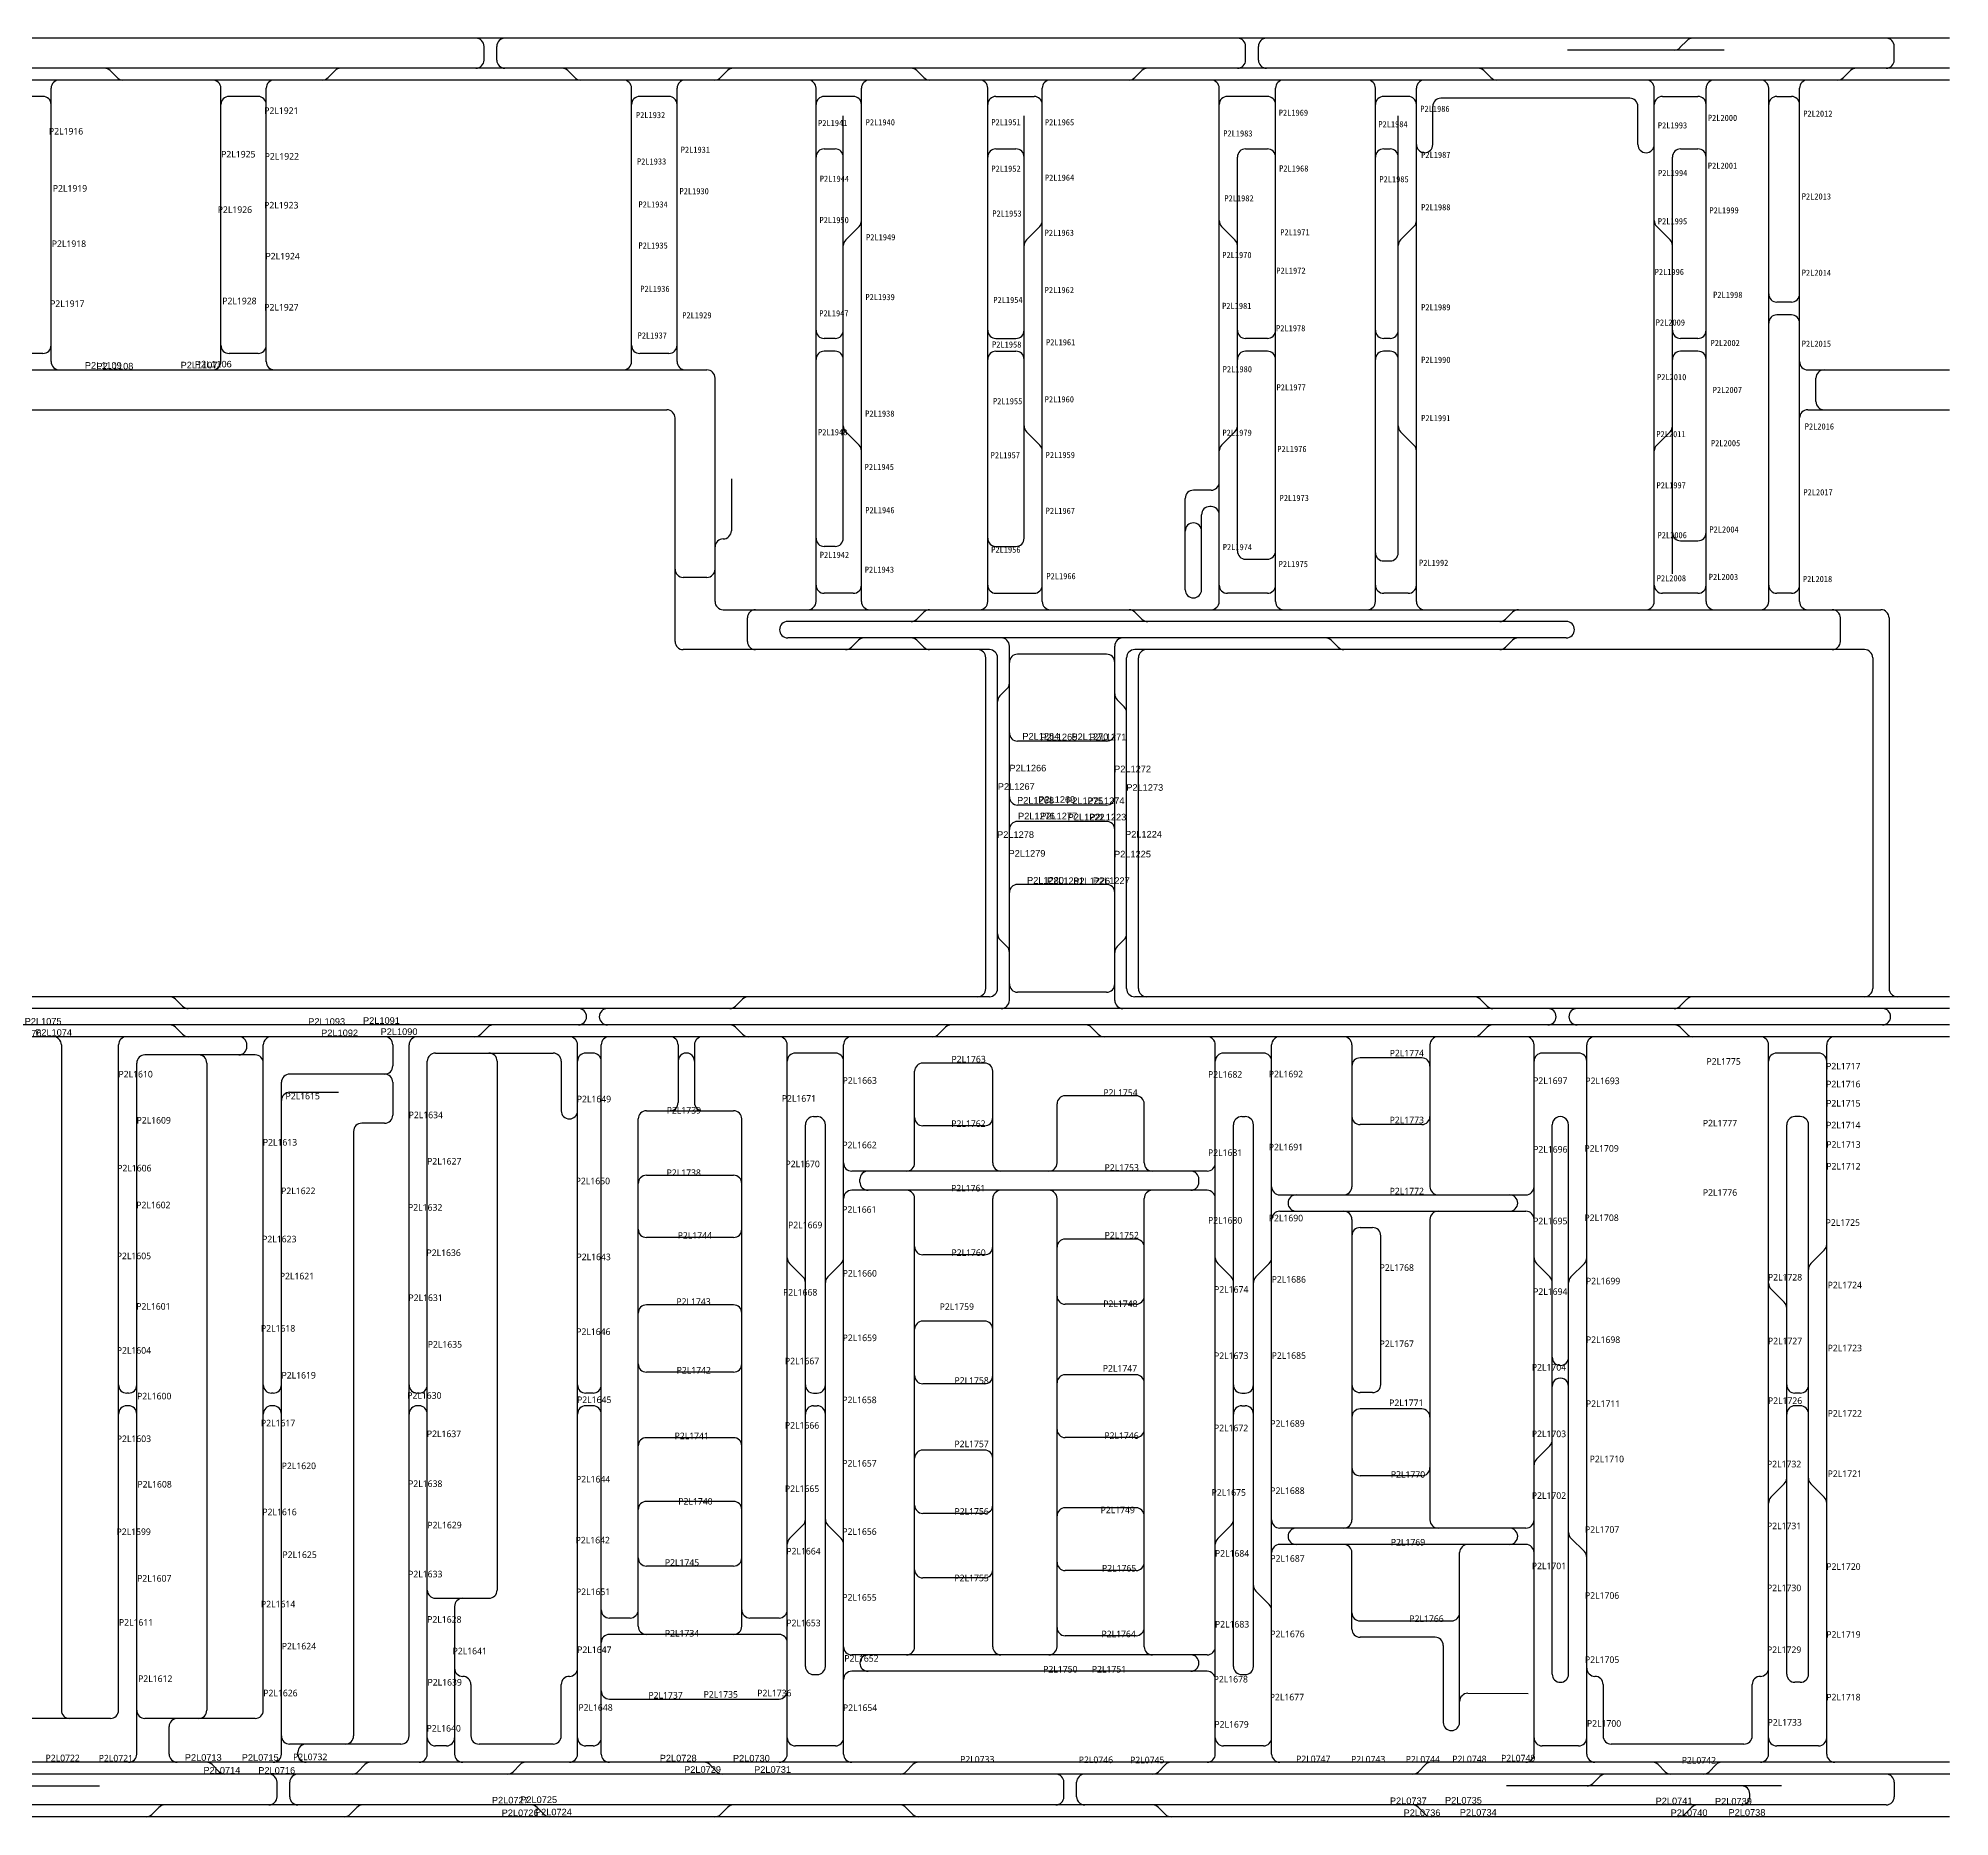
# Model space of a CAD drawing. Header units: millimetres. Extents: x 0 to 269721, y 0 to 199275.
# Drawn here: x 164520 to 269721, y 101393 to 199275 of the extents above; entities that cross this region are included whole.
import ezdxf
from ezdxf.enums import TextEntityAlignment as Align

# ---------------------------------------------------------------- set-up
doc = ezdxf.new("R2010")
doc.units = ezdxf.units.MM
for name, color, linetype in [('HNTK_EQ_TEXT', 7, 'Continuous'), ('L2_AMHS_Rail Center(P2L 7F Lower)', 42, 'Continuous'), ('L2_AMHS_Rail Center(P2L 7F Reticle)', 151, 'Continuous')]:
    doc.layers.add(name, color=color, linetype=linetype)
doc.styles.get("Standard").update_dxf_attribs({"font": 'arial.ttf'})
doc.styles.add('돋움체', font='')
doc.styles.add('맑은고딕', font='malgun.ttf')
doc.styles.get('돋움체').set_extended_font_data('DotumChe')

msp = doc.modelspace()

# ---------------------------------------------------------------- linework, layer by layer
at = {"layer": 'L2_AMHS_Rail Center(P2L 7F Lower)'}
for p, q in [((269707, 199275), (1100, 199275)), ((255260, 199143), (254874, 198757)), ((189055, 198075), (189055, 198825)), ((189755, 198075), (189755, 198825)), ((230970, 198075), (230970, 198825)), ((231670, 198075), (231670, 198825)), ((257311, 198625), (248687, 198625)), ((266667, 198075), (266667, 198825)), ((269707, 197625), (2650, 197625)), ((269707, 196975), (3300, 196975)), ((168859, 197107), (168474, 197493)), ((180468, 197107), (180853, 197493)), ((194047, 197107), (193662, 197493)), ((202074, 197107), (202459, 197493)), ((213259, 197107), (212874, 197493)), ((224874, 197107), (225259, 197493)), ((244459, 197107), (244074, 197493)), ((264259, 197493), (263875, 197107)), ((164777, 196075), (163077, 196075)), ((165227, 181475), (165227, 196525)), ((174570, 181473), (174570, 196523)), ((176620, 196073), (175020, 196073)), ((177070, 181473), (177070, 196525)), ((197176, 181475), (197176, 196525)), ((199226, 196075), (197626, 196075)), ((199676, 181475), (199676, 196525)), ((207327, 168275), (207327, 196525)), ((209377, 196075), (207777, 196075)), ((209827, 168275), (209827, 196525)), ((216777, 168275), (216777, 196525)), ((217227, 196075), (219327, 196075)), ((219777, 168275), (219777, 196525)), ((229514, 168275), (229514, 196525)), ((232164, 196075), (229964, 196075)), ((232614, 168275), (232614, 196525)), ((238116, 168275), (238116, 196525)), ((239916, 196075), (238566, 196075)), ((240366, 168275), (240366, 196525)), ((252109, 195975), (241716, 195975)), ((253459, 168275), (253459, 196525)), ((253909, 196075), (255859, 196075)), ((256309, 168275), (256309, 196525)), ((259756, 168275), (259756, 196525)), ((260206, 196075), (261006, 196075)), ((261456, 168275), (261456, 196525)), ((208827, 171755), (208827, 195001)), ((218777, 171755), (218777, 195000)), ((239366, 170955), (239366, 195000)), ((241266, 193425), (241266, 195525)), ((252559, 193425), (252559, 195525)), ((207777, 193185), (208377, 193185)), ((217227, 193185), (218327, 193185)), ((230514, 171055), (230514, 192735)), ((230964, 193185), (232164, 193185)), ((238566, 193185), (238916, 193185)), ((254459, 169800), (254459, 192735)), ((254909, 193185), (255859, 193185)), ((209695, 188915), (208959, 188179)), ((219645, 188915), (218909, 188179)), ((229646, 188919), (230382, 188183)), ((240234, 188915), (239498, 188179)), ((253591, 188919), (254327, 188183)), ((261006, 184750), (260205, 184750)), ((261006, 184050), (260206, 184050)), ((208377, 182750), (207777, 182750)), ((208377, 182050), (207777, 182050)), ((217227, 182750), (218327, 182750)), ((217227, 182050), (218327, 182050)), ((232164, 182750), (230964, 182750)), ((232164, 182050), (230964, 182050)), ((238916, 182050), (238565, 182050)), ((238916, 182750), (238566, 182750)), ((255859, 182750), (254909, 182750)), ((255859, 182050), (254909, 182050)), ((155535, 181025), (201317, 181025)), ((164777, 181925), (163077, 181925)), ((176620, 181925), (175020, 181925)), ((199226, 181925), (197626, 181925)), ((261906, 181025), (269707, 181025)), ((201767, 168275), (201767, 180575)), ((262356, 179275), (262356, 180575)), ((155533, 178825), (199117, 178825)), ((199567, 166075), (199567, 178375)), ((261906, 178825), (269707, 178825)), ((208959, 177617), (209695, 176880)), ((218909, 177617), (219645, 176880)), ((230382, 177613), (229646, 176877)), ((239498, 177617), (240234, 176880)), ((254327, 177613), (253591, 176877)), ((202667, 175032), (202667, 172167)), ((254909, 171615), (255859, 171615)), ((208377, 171305), (207777, 171305)), ((217227, 171305), (218327, 171305)), ((230964, 170605), (232164, 170605)), ((238566, 170505), (238916, 170505)), ((201317, 169605), (200017, 169605)), ((209377, 168725), (207777, 168725)), ((217227, 168725), (219327, 168725)), ((232164, 168725), (229964, 168725)), ((239916, 168725), (238566, 168725)), ((255859, 168725), (253909, 168725)), ((261006, 168725), (260206, 168725)), ((202217, 167825), (265928, 167825)), ((203547, 166075), (203547, 167375)), ((212874, 167307), (213259, 167693)), ((225259, 167307), (224875, 167693)), ((245275, 167305), (245659, 167691)), ((263698, 166075), (263698, 167375)), ((266378, 167375), (266378, 146975)), ((248617, 167175), (205767, 167175)), ((248617, 166275), (205767, 166275)), ((216867, 165625), (200017, 165625)), ((209275, 165757), (209659, 166143)), ((213259, 165757), (212875, 166143)), ((216667, 146975), (216667, 165175)), ((217317, 146975), (217317, 165175)), ((217967, 146325), (217967, 165825)), ((223317, 165375), (218417, 165375)), ((223767, 146325), (223767, 165825)), ((224417, 146975), (224417, 165175)), ((265028, 165625), (224867, 165625)), ((225067, 146975), (225067, 165175)), ((236059, 165757), (235675, 166143)), ((245274, 165757), (245659, 166143)), ((265478, 165175), (265478, 146975)), ((217835, 163467), (217449, 163083)), ((223899, 162867), (224285, 162483)), ((223317, 160592), (218417, 160592)), ((223317, 157075), (218417, 157075)), ((223317, 156175), (218417, 156175)), ((223317, 152708), (218417, 152708)), ((217449, 149667), (217835, 149283)), ((224285, 149667), (223899, 149283)), ((216867, 146525), (127667, 146525)), ((172075, 146393), (172459, 146007)), ((203283, 146393), (202898, 146007)), ((223317, 146775), (218417, 146775)), ((269707, 146525), (224867, 146525)), ((243874, 146393), (244259, 146007)), ((255259, 146393), (254874, 146007)), ((269707, 145875), (12767, 145875)), ((269707, 144325), (12117, 144325)), ((269707, 144975), (12767, 144975)), ((172460, 144457), (172075, 144843)), ((188875, 144457), (189259, 144843)), ((203283, 144457), (202898, 144843)), ((214074, 144457), (214459, 144843)), ((222859, 144457), (222475, 144843)), ((243875, 144457), (244259, 144843)), ((255260, 144457), (254875, 144843)), ((165793, 143875), (165793, 107255)), ((168943, 107255), (168943, 143875)), ((176458, 143325), (170393, 143325)), ((176008, 143775), (176008, 143875)), ((176908, 107255), (176908, 143875)), ((184032, 143875), (184032, 142713)), ((184932, 105843), (184932, 143875)), ((186382, 143425), (192852, 143425)), ((194202, 104843), (194202, 143875)), ((195052, 143425), (194652, 143425)), ((195502, 104843), (195502, 143875)), ((205740, 104843), (205740, 143875)), ((208390, 143425), (206190, 143425)), ((208840, 104843), (208840, 143875)), ((229301, 104843), (229301, 143875)), ((231951, 143425), (229751, 143425)), ((232401, 104843), (232401, 143875)), ((246842, 104843), (246842, 143875)), ((249292, 143425), (247292, 143425)), ((249742, 104843), (249742, 143875)), ((259746, 104843), (259746, 143875)), ((262496, 143425), (260196, 143425)), ((262946, 104843), (262946, 143875)), ((169943, 104843), (169943, 142875)), ((173797, 142875), (173797, 107255)), ((183583, 142263), (178358, 142263)), ((185932, 104843), (185932, 142975)), ((189773, 142975), (189773, 113867)), ((193302, 142975), (193302, 140248)), ((177908, 104843), (177908, 141813)), ((178358, 141263), (181052, 141263)), ((184032, 141813), (184032, 140013)), ((207190, 139925), (207390, 139925)), ((230751, 139925), (230951, 139925)), ((261496, 139925), (261196, 139925)), ((181876, 139113), (181876, 105843)), ((183582, 139563), (182326, 139563)), ((206740, 109671), (206740, 139475)), ((207840, 109671), (207840, 139475)), ((230301, 109671), (230301, 139475)), ((231401, 109671), (231401, 139475)), ((247842, 109243), (247842, 139475)), ((248742, 109243), (248742, 139475)), ((260746, 109243), (260746, 139475)), ((261946, 109243), (261946, 139475)), ((262814, 132575), (262078, 131838)), ((205871, 131843), (206608, 131107)), ((208708, 131843), (207971, 131107)), ((229433, 131843), (230169, 131107)), ((232269, 131843), (231533, 131107)), ((246974, 131843), (247711, 131107)), ((249611, 131843), (248874, 131107)), ((259878, 130442), (260614, 129706)), ((169493, 124709), (169393, 124709)), ((177458, 124709), (177358, 124709)), ((185482, 124709), (185382, 124709)), ((195052, 124709), (194652, 124709)), ((207190, 124709), (207390, 124709)), ((230751, 124709), (230951, 124709)), ((261496, 124709), (261196, 124709)), ((169493, 124009), (169393, 124009)), ((177458, 124009), (177358, 124009)), ((185482, 124009), (185382, 124009)), ((195052, 124009), (194652, 124009)), ((207190, 124009), (207390, 124009)), ((230751, 124009), (230951, 124009)), ((261496, 124009), (261196, 124009)), ((246974, 121077), (247711, 121813)), ((259878, 118976), (260614, 119712)), ((262814, 118976), (262078, 119712)), ((205871, 116707), (206608, 117443)), ((208708, 116707), (207971, 117443)), ((229433, 116707), (230169, 117443)), ((249611, 115984), (248874, 116720)), ((232269, 113073), (231533, 113810)), ((186382, 113417), (189323, 113417)), ((187432, 112967), (187432, 104843)), ((188332, 108671), (188332, 105843)), ((193302, 105843), (193302, 108671)), ((207190, 109221), (207390, 109221)), ((230751, 109221), (230951, 109221)), ((250642, 108671), (250642, 105843)), ((258846, 105843), (258846, 108671)), ((261496, 108793), (261196, 108793)), ((195952, 107872), (205290, 107872)), ((168493, 106805), (162023, 106805)), ((176458, 106805), (170393, 106805)), ((171723, 104843), (171723, 106355)), ((184482, 105393), (178358, 105393)), ((186982, 105293), (186382, 105293)), ((192852, 105393), (188781, 105393)), ((195052, 105293), (194652, 105293)), ((208390, 105293), (206190, 105293)), ((231951, 105293), (229751, 105293)), ((249292, 105293), (247292, 105293)), ((258396, 105393), (251092, 105393)), ((262496, 105293), (260196, 105293)), ((269707, 104393), (3950, 104393)), ((174093, 104261), (174478, 103875)), ((178808, 104843), (178808, 104943)), ((182502, 104261), (182117, 103875)), ((191035, 104261), (190651, 103875)), ((201475, 104261), (201859, 103875)), ((212659, 104261), (212274, 103875)), ((226551, 104261), (226166, 103875)), ((240859, 104261), (240475, 103875)), ((253675, 104261), (254059, 103875)), ((256859, 104261), (256474, 103875)), ((269721, 103743), (3300, 103743)), ((177663, 102493), (177663, 103293)), ((178363, 102493), (178363, 103293)), ((220970, 102493), (220970, 103293)), ((221670, 102493), (221670, 103293)), ((250460, 103611), (250074, 103225)), ((266667, 103293), (266667, 102493)), ((153111, 103093), (167894, 103093)), ((260451, 103093), (245323, 103093)), ((258716, 102493), (258716, 102643)), ((266217, 102043), (3300, 102043)), ((269707, 101393), (3950, 101393)), ((170775, 101525), (171160, 101911)), ((181674, 101525), (182059, 101911)), ((192360, 101525), (191975, 101911)), ((202075, 101525), (202459, 101911)), ((212660, 101525), (212275, 101911)), ((226551, 101525), (226166, 101911)), ((240859, 101525), (240475, 101911)), ((255126, 101525), (255511, 101911))]:
    msp.add_line(p, q, dxfattribs=at)
for centre, start, end in [((188605, 198825), 0, 90), ((190205, 198825), 90, 180), ((230520, 198825), 0, 90), ((232120, 198825), 90, 180), ((255578, 198825), 90, 134.99855), ((266217, 198825), 0, 90), ((188605, 198075), 270, 0), ((190205, 198075), 180, 270), ((230520, 198075), 270, 0), ((232120, 198075), 180, 270), ((254556, 199075), 270, 314.99855), ((266217, 198075), 270, 0), ((165677, 196525), 90, 180), ((168156, 197175), 44.93981, 90), ((169178, 197425), 224.93981, 270), ((174120, 196523), 0, 90), ((177520, 196525), 90, 180), ((180150, 197425), 270, 315.06019), ((181172, 197175), 90, 135.06019), ((193344, 197175), 44.93981, 90), ((194366, 197425), 224.93981, 270), ((196726, 196525), 0, 90), ((200126, 196525), 90, 180), ((201756, 197425), 270, 315.06019), ((202778, 197175), 90, 135.06019), ((206877, 196525), 0, 90), ((210277, 196525), 90, 180), ((212556, 197175), 44.93981, 90), ((213578, 197425), 224.93981, 270), ((216327, 196525), 0, 90), ((220227, 196525), 90, 180), ((224556, 197425), 270, 315.06019), ((225578, 197175), 90, 135.06019), ((229064, 196525), 0, 90), ((233064, 196525), 90, 180), ((237666, 196525), 0, 90), ((240816, 196525), 90, 180), ((243756, 197175), 44.93981, 90), ((244778, 197425), 224.93981, 270), ((253009, 196525), 0, 90), ((256759, 196525), 90, 180), ((259306, 196525), 0, 90), ((261906, 196525), 90, 180), ((263556, 197425), 270, 315.06019), ((264578, 197175), 90, 135.06019), ((164777, 195625), 0, 90), ((175020, 195623), 90, 180), ((176620, 195623), 0, 90), ((197626, 195625), 90, 180), ((199226, 195625), 0, 90), ((207777, 195625), 90, 180), ((209377, 195625), 0, 90), ((217227, 195625), 90, 180), ((219327, 195625), 0, 90), ((229964, 195625), 90, 180), ((232164, 195625), 0, 90), ((238566, 195625), 90, 180), ((239916, 195625), 0, 90), ((241716, 195525), 90, 180), ((252109, 195525), 0, 90), ((253909, 195625), 90, 180), ((255859, 195625), 0, 90), ((260206, 195625), 90, 180), ((261006, 195625), 0, 90), ((207777, 192735), 90, 180), ((208377, 192735), 0, 90), ((217227, 192735), 90, 180), ((218327, 192735), 0, 90), ((230964, 192735), 90, 180), ((232164, 192735), 0, 90), ((238566, 192735), 90, 180), ((238916, 192735), 0, 90), ((240816, 193425), 180, 359.99998), ((253009, 193425), 180, 359.99998), ((254909, 192735), 90, 180), ((255859, 192735), 0, 90), ((209377, 189234), 315.00012, 0), ((219327, 189234), 315.00012, 0), ((229964, 189237), 180, 224.99988), ((239916, 189234), 315.00012, 0), ((253909, 189237), 180, 224.99988), ((209277, 187861), 135.00012, 180), ((219227, 187861), 135.00012, 180), ((230064, 187864), 0, 44.99988), ((239816, 187861), 135.00012, 180), ((254009, 187864), 0, 44.99988), ((260206, 185200), 180, 270), ((261006, 185200), 270, 0), ((207777, 183200), 180, 270), ((208377, 183200), 270, 0), ((217227, 183200), 180, 270), ((218327, 183200), 270, 0), ((230964, 183200), 180, 270), ((232164, 183200), 270, 0), ((238566, 183200), 180, 270), ((238916, 183200), 270, 0), ((254909, 183200), 180, 270), ((255859, 183200), 270, 0), ((260206, 183600), 90, 180), ((261006, 183600), 0, 90), ((164777, 182375), 270, 0), ((175020, 182375), 180, 270), ((176620, 182375), 270, 0), ((197626, 182375), 180, 270), ((199226, 182375), 270, 0), ((207777, 181600), 90, 180), ((208377, 181600), 0, 90), ((217227, 181600), 90, 180), ((218327, 181600), 0, 90), ((230964, 181600), 90, 180), ((232164, 181600), 0, 90), ((238566, 181600), 90, 180), ((238916, 181600), 0, 90), ((254909, 181600), 90, 180), ((255859, 181600), 0, 90), ((165677, 181475), 180, 270), ((174120, 181475), 270, 0), ((177520, 181477), 180, 270), ((196726, 181475), 270, 0), ((200126, 181475), 180, 270), ((261906, 181475), 180, 270), ((262806, 180575), 90, 180), ((262806, 179275), 180, 270), ((199117, 178375), 0, 90), ((209277, 177935), 180, 224.99988), ((219227, 177935), 180, 224.99988), ((230064, 177931), 315.00012, 0), ((239816, 177935), 180, 224.99988), ((254009, 177931), 315.00012, 0), ((261906, 178375), 90, 180), ((209377, 176562), 0, 44.99988), ((219327, 176562), 0, 44.99988), ((229964, 176559), 135.00012, 180), ((239916, 176562), 0, 44.99988), ((253909, 176559), 135.00012, 180), ((202217, 171267), 89.93494, 178.55785), ((202217, 172167), 269.93494, 0.02), ((207777, 171755), 180, 270), ((208377, 171755), 270, 0), ((217227, 171755), 180, 270), ((218327, 171755), 270, 0), ((254909, 172065), 180, 270), ((255859, 172065), 270, 0), ((230964, 171055), 180, 270), ((232164, 171055), 270, 0), ((238566, 170955), 180, 270), ((238916, 170955), 270, 0), ((200017, 170055), 180, 270), ((201317, 170055), 270, 0), ((207777, 169175), 180, 270), ((209377, 169175), 270, 0), ((217227, 169175), 180, 270), ((219327, 169175), 270, 0), ((229964, 169175), 180, 270), ((232164, 169175), 270, 0), ((238566, 169175), 180, 270), ((239916, 169175), 270, 0), ((253909, 169175), 180, 270), ((255859, 169175), 270, 0), ((260206, 169175), 180, 270), ((261006, 169175), 270, 0), ((202217, 168275), 180, 270), ((203997, 167375), 90, 180), ((206877, 168275), 270, 0), ((210277, 168275), 180, 270), ((212556, 167625), 270, 315.06019), ((213578, 167375), 90, 135.06019), ((216327, 168275), 270, 0), ((220227, 168275), 180, 270), ((224556, 167375), 44.93981, 90), ((225578, 167625), 224.93981, 270), ((229064, 168275), 270, 0), ((233064, 168275), 180, 270), ((237666, 168275), 270, 0), ((240816, 168275), 180, 270), ((244956, 167623), 270, 315.06019), ((245979, 167373), 90, 135.06019), ((253009, 168275), 270, 0), ((256759, 168275), 180, 270), ((259306, 168275), 270, 0), ((261906, 168275), 180, 270), ((263248, 167375), 0, 90), ((265928, 167375), 0, 90), ((205767, 166725), 90, 270), ((209978, 165825), 90, 135.06019), ((212556, 165825), 44.93981, 90), ((217517, 165825), 0, 90), ((224217, 165825), 90, 180), ((235356, 165825), 44.93981, 90), ((245978, 165825), 90, 135.06019), ((248617, 166725), 270, 89.99996), ((200017, 166075), 180, 270), ((203997, 166075), 180, 270), ((208956, 166075), 270, 315.06019), ((213578, 166075), 224.93981, 270), ((216217, 165175), 0, 90), ((216867, 165175), 0, 90), ((218417, 164925), 90, 180), ((223317, 164925), 0, 90), ((224867, 165175), 90, 180), ((225517, 165175), 90, 180), ((236378, 166075), 224.93981, 270), ((244956, 166075), 270, 315.06019), ((263248, 166075), 270, 0), ((265028, 165175), 0, 90), ((217767, 162764), 134.93981, 180), ((217517, 163786), 314.93981, 0), ((224217, 163186), 180, 225.06019), ((223967, 162164), 0, 45.06019), ((218417, 161042), 180, 270), ((223317, 161042), 270, 0), ((218417, 157525), 180, 270), ((223317, 157525), 270, 0), ((218417, 155725), 90, 180), ((223317, 155725), 0, 90), ((218417, 152258), 90, 180), ((223317, 152258), 0, 90), ((217767, 149986), 180, 225.06019), ((223967, 149986), 314.93981, 0), ((217517, 148964), 0, 45.06019), ((224217, 148964), 134.93981, 180), ((171756, 146075), 44.93981, 90), ((203602, 146075), 90, 135.06019), ((216217, 146975), 270, 0), ((216867, 146975), 270, 0), ((217517, 146325), 270, 0), ((218417, 147225), 180, 270), ((223317, 147225), 270, 0), ((224217, 146325), 180, 270), ((224867, 146975), 180, 270), ((225517, 146975), 180, 270), ((243556, 146075), 44.93981, 90), ((255578, 146075), 90, 135.06019), ((265028, 146975), 270, 0), ((266828, 146975), 180, 270), ((172778, 146325), 224.93981, 270), ((194249, 145425), 270, 89.99996), ((195849, 145425), 90, 270), ((202580, 146325), 270, 315.06019), ((244578, 146325), 224.93981, 270), ((247607, 145425), 270, 89.99996), ((249207, 145425), 90, 270), ((254556, 146325), 270, 315.06019), ((266017, 145425), 270, 89.99996), ((165343, 143875), 0, 90), ((169393, 143875), 90, 180), ((171756, 144525), 44.93981, 90), ((172778, 144775), 224.93981, 270), ((175558, 143875), 0, 90), ((177358, 143875), 90, 180), ((183582, 143875), 359.99134, 90.00866), ((185382, 143875), 90, 180), ((188556, 144775), 270, 315.06019), ((189578, 144525), 90, 135.06019), ((193752, 143875), 0, 90), ((195952, 143875), 90, 180), ((202580, 144525), 44.93981, 90), ((203602, 144775), 224.93981, 270), ((205290, 143875), 0, 90), ((209290, 143875), 90, 180), ((213756, 144775), 270, 315.06019), ((214778, 144525), 90, 135.06019), ((222156, 144525), 44.93981, 90), ((223178, 144775), 224.93981, 270), ((228851, 143875), 0, 90), ((232851, 143875), 90, 180), ((243556, 144775), 270, 315.06019), ((244578, 144525), 90, 135.06019), ((246392, 143875), 0, 90), ((250192, 143875), 90, 180), ((254556, 144525), 44.93981, 90), ((255578, 144775), 224.93981, 270), ((259296, 143875), 0, 90), ((263396, 143875), 90, 180), ((170393, 142875), 90, 180), ((173347, 142875), 0, 90), ((175558, 143775), 270, 0), ((176458, 142875), 0, 90), ((186382, 142975), 90, 180), ((189323, 142975), 0, 90), ((192852, 142975), 0, 90), ((194652, 142975), 90, 180), ((195052, 142975), 0, 90), ((206190, 142975), 90, 180), ((208390, 142975), 0, 90), ((229751, 142975), 90, 180), ((231951, 142975), 0, 90), ((247292, 142975), 90, 180), ((249292, 142975), 0, 90), ((260196, 142975), 90, 180), ((262496, 142975), 0, 90), ((178358, 141813), 90, 180), ((183582, 142713), 269.99134, 0), ((183582, 141813), 0, 90), ((178358, 140813), 90, 180), ((183582, 140013), 270, 0), ((193752, 140248), 180, 359.99998), ((207190, 139475), 90, 180), ((207390, 139475), 0, 90), ((230751, 139475), 90, 180), ((230951, 139475), 0, 90), ((248292, 139475), 0, 180.00002), ((261196, 139475), 90, 180), ((261496, 139475), 0, 90), ((182326, 139113), 90, 180), ((262496, 132893), 315.00012, 0), ((206190, 132161), 180, 224.99988), ((208390, 132161), 315.00012, 0), ((229751, 132161), 180, 224.99988), ((231951, 132161), 315.00012, 0), ((247292, 132161), 180, 224.99988), ((249292, 132161), 315.00012, 0), ((262396, 131520), 135.00012, 180), ((206290, 130789), 0, 44.99988), ((208290, 130789), 135.00012, 180), ((229851, 130789), 0, 44.99988), ((231851, 130789), 135.00012, 180), ((247392, 130789), 0, 44.99988), ((249192, 130789), 135.00012, 180), ((260196, 130760), 180, 224.99988), ((260296, 129387), 0, 44.99988), ((248292, 126681), 180, 359.99998), ((248292, 125081), 0, 180.00002), ((169393, 125159), 180, 270), ((169493, 125159), 270, 0), ((177358, 125159), 180, 270), ((177458, 125159), 270, 0), ((185382, 125159), 180, 270), ((185482, 125159), 270, 0), ((194652, 125159), 180, 270), ((195052, 125159), 270, 0), ((207190, 125159), 180, 270), ((207390, 125159), 270, 0), ((230751, 125159), 180, 270), ((230951, 125159), 270, 0), ((261196, 125159), 180, 270), ((261496, 125159), 270, 0), ((169393, 123559), 90, 180), ((169493, 123559), 0, 90), ((177358, 123559), 90, 180), ((177458, 123559), 0, 90), ((185382, 123559), 90, 180), ((185482, 123559), 0, 90), ((194652, 123559), 90, 180), ((195052, 123559), 0, 90), ((207190, 123559), 90, 180), ((207390, 123559), 0, 90), ((230751, 123559), 90, 180), ((230951, 123559), 0, 90), ((261196, 123559), 90, 180), ((261496, 123559), 0, 90), ((247392, 122131), 315.00012, 0), ((247292, 120759), 135.00012, 180), ((260296, 120031), 315.00012, 0), ((262396, 120031), 180, 224.99988), ((260196, 118658), 135.00012, 180), ((262496, 118658), 0, 44.99988), ((206290, 117761), 315.00012, 0), ((208290, 117761), 180, 224.99988), ((229851, 117761), 315.00012, 0), ((249192, 117039), 180, 224.99988), ((206190, 116389), 135.00012, 180), ((208390, 116389), 0, 44.99988), ((229751, 116389), 135.00012, 180), ((249292, 115666), 0, 44.99988), ((186382, 113867), 180, 270), ((189323, 113867), 270, 0), ((231851, 114128), 180, 224.99988), ((187882, 112967), 90, 180), ((231951, 112755), 0, 44.99988), ((187882, 109571), 180, 270), ((193752, 109571), 270, 0), ((207190, 109671), 180, 270), ((207390, 109671), 270, 0), ((230751, 109671), 180, 270), ((230951, 109671), 270, 0), ((250192, 109571), 180, 270), ((259296, 109571), 270, 0), ((187882, 108671), 0, 90), ((193752, 108671), 90, 180), ((248292, 109243), 180, 359.99998), ((250192, 108671), 0, 90), ((259296, 108671), 90, 180), ((261196, 109243), 180, 270), ((261496, 109243), 270, 0), ((195952, 108322), 180, 270), ((205290, 108322), 270, 0), ((166243, 107255), 180, 270), ((168493, 107255), 270, 0), ((170393, 107255), 180, 270), ((172173, 106355), 90, 180), ((173347, 107255), 270, 0), ((176458, 107255), 270, 0), ((178358, 105843), 180, 270), ((179258, 104943), 89.99134, 180), ((181426, 105843), 270, 0), ((184482, 105843), 270, 0), ((186382, 105743), 180, 270), ((186982, 105743), 270, 0), ((188782, 105843), 180, 270), ((192852, 105843), 270, 0), ((194652, 105743), 180, 270), ((195052, 105743), 270, 0), ((206190, 105743), 180, 270), ((208390, 105743), 270, 0), ((229751, 105743), 180, 270), ((231951, 105743), 270, 0), ((247292, 105743), 180, 270), ((249292, 105743), 270, 0), ((251092, 105843), 180, 270), ((258396, 105843), 270, 0), ((260196, 105743), 180, 270), ((262496, 105743), 270, 0), ((169493, 104843), 270, 0), ((172173, 104843), 180, 270), ((173774, 103943), 44.93981, 90), ((177458, 104843), 270, 0), ((179258, 104843), 179.99134, 270.00866), ((182820, 103943), 90, 135.06019), ((185482, 104843), 270, 0), ((187882, 104843), 180, 270), ((191354, 103943), 90, 135.06019), ((193752, 104843), 270, 0), ((195952, 104843), 180, 270), ((201156, 103943), 44.93981, 90), ((205290, 104843), 270, 0), ((209290, 104843), 180, 270), ((212978, 103943), 90, 135.06019), ((226870, 103943), 90, 135.06019), ((228851, 104843), 270, 0), ((232851, 104843), 180, 270), ((241178, 103943), 90, 135.06019), ((246392, 104843), 270, 0), ((250192, 104843), 180, 270), ((253356, 103943), 44.93981, 90), ((257178, 103943), 90, 135.06019), ((259296, 104843), 270, 0), ((263396, 104843), 180, 270), ((174796, 104193), 224.93981, 270), ((177213, 103293), 0, 90), ((178813, 103293), 90, 180), ((181798, 104193), 270, 315.06019), ((190332, 104193), 270, 315.06019), ((202178, 104193), 224.93981, 270), ((211956, 104193), 270, 315.06019), ((220520, 103293), 0, 90), ((222120, 103293), 90, 180), ((225848, 104193), 270, 315.06019), ((240156, 104193), 270, 315.06019), ((249756, 103543), 270, 314.99855), ((250778, 103293), 90, 134.99855), ((254378, 104193), 224.93981, 270), ((256156, 104193), 270, 315.06019), ((266217, 103293), 0, 90), ((177213, 102493), 270, 0), ((178813, 102493), 180, 270), ((220520, 102493), 270, 0), ((222120, 102493), 180, 270), ((258266, 102643), 0, 90), ((258266, 102493), 270, 0), ((266217, 102493), 270, 0), ((170456, 101843), 270, 315.06019), ((171478, 101593), 90, 135.06019), ((181356, 101843), 270, 315.06019), ((182378, 101593), 90, 135.06019), ((191656, 101593), 44.93981, 90), ((192678, 101843), 224.93981, 270), ((201756, 101843), 270, 315.06019), ((202778, 101593), 90, 135.06019), ((211956, 101593), 44.93981, 90), ((212978, 101843), 224.93981, 270), ((225848, 101593), 44.93981, 90), ((226870, 101843), 224.93981, 270), ((240156, 101593), 44.93981, 90), ((241178, 101843), 224.93981, 270), ((254808, 101843), 270, 315.06019), ((255830, 101593), 90, 135.06019)]:
    msp.add_arc(centre, 450, start, end, dxfattribs=at)
at = {"layer": 'L2_AMHS_Rail Center(P2L 7F Lower)', "extrusion": (7.9191e-08, -4.14263e-08, 1)}
msp.add_arc((201317, 180575, 0), 450, 0, 90, dxfattribs=at)
at = {"layer": 'L2_AMHS_Rail Center(P2L 7F Reticle)'}
for p, q in [((227644, 168925), (227644, 173951)), ((229064, 174401), (228094, 174401)), ((228544, 168925), (228544, 173051)), ((229064, 173501), (228994, 173501)), ((199736, 143875), (199736, 140699)), ((200636, 143875), (200636, 140699)), ((236815, 143875), (236815, 136070)), ((240665, 143158), (237265, 143158)), ((241115, 143875), (241115, 136070)), ((212754, 137376), (212754, 142422)), ((216604, 142872), (213204, 142872)), ((217054, 137376), (217054, 142422)), ((224937, 141075), (221038, 141075)), ((197992, 140249), (202792, 140249)), ((220588, 137376), (220588, 140625)), ((225387, 137376), (225387, 140625)), ((197542, 111881), (197542, 139799)), ((203242, 111881), (203242, 139799)), ((216604, 139422), (213204, 139422)), ((240665, 139488), (237265, 139488)), ((228851, 136926), (209290, 136926)), ((197992, 136696), (202792, 136696)), ((228851, 135872), (209290, 135872)), ((209740, 136322), (209740, 136476)), ((228401, 136322), (228401, 136476)), ((212754, 110750), (212754, 135422)), ((217054, 110750), (217054, 135422)), ((220588, 110750), (220588, 135422)), ((225387, 110750), (225387, 135422)), ((232851, 135620), (246392, 135620)), ((232851, 134720), (246392, 134720)), ((236815, 134270), (236815, 117729)), ((237265, 133820), (237955, 133820)), ((241115, 134270), (241115, 117729)), ((202792, 133277), (197992, 133277)), ((224937, 133188), (221038, 133188)), ((238405, 125185), (238405, 133370)), ((216604, 132322), (213204, 132322)), ((202792, 129566), (197992, 129566)), ((224937, 129602), (221038, 129602)), ((216604, 128672), (213204, 128672)), ((202792, 125866), (197992, 125866)), ((216604, 125222), (213204, 125222)), ((224937, 125717), (221038, 125717)), ((237955, 124735), (237265, 124735)), ((240665, 123835), (237265, 123835)), ((202792, 122256), (197992, 122256)), ((224937, 122264), (221038, 122264)), ((216604, 121572), (213204, 121572)), ((240665, 120157), (237265, 120157)), ((202792, 118751), (197992, 118751)), ((216604, 118092), (213204, 118092)), ((224937, 118396), (221038, 118396)), ((246392, 117279), (232851, 117279)), ((246392, 116379), (232851, 116379)), ((236815, 111723), (236815, 115929)), ((242745, 106587), (242745, 115929)), ((202792, 115194), (197992, 115194)), ((224937, 114946), (221038, 114946)), ((216604, 114541), (213204, 114541)), ((197092, 112331), (195952, 112331)), ((205290, 112331), (203692, 112331)), ((237265, 112173), (242295, 112173)), ((205290, 111431), (195952, 111431)), ((224937, 111359), (221038, 111359)), ((241395, 111273), (237265, 111273)), ((241845, 110823), (241845, 106587)), ((228851, 110300), (209290, 110300)), ((228851, 109400), (209290, 109400)), ((243195, 108187), (246512, 108186))]:
    msp.add_line(p, q, dxfattribs=at)
for centre, start, end in [((229064, 174851), 270, 0), ((228094, 173951), 90, 180), ((228094, 172151), 90, 180), ((228094, 172151), 0, 90), ((228994, 173051), 90, 180), ((229064, 173051), 0, 90), ((228094, 168925), 180, 270), ((228094, 168925), 270, 0), ((199286, 143875), 0, 90), ((201086, 143875), 90, 180), ((236365, 143875), 0, 90), ((241565, 143875), 90, 180), ((200186, 142975), 0, 180.00002), ((237265, 142708), 90, 180), ((240665, 142708), 0, 90), ((213204, 142422), 90, 180), ((216604, 142422), 0, 90), ((221038, 140625), 90, 180), ((224937, 140625), 0, 90), ((197992, 139799), 90, 180), ((199286, 140699), 270, 0), ((201086, 140699), 180, 270), ((202792, 139799), 0, 90), ((237265, 139938), 180, 270), ((240665, 139938), 270, 0), ((213204, 139872), 180, 270), ((216604, 139872), 270, 0), ((209290, 137376), 180, 270), ((210190, 136476), 90, 180), ((212304, 137376), 270, 0), ((217504, 137376), 180, 270), ((220138, 137376), 270, 0), ((225837, 137376), 180, 270), ((227951, 136476), 0, 90), ((228851, 137376), 270, 0), ((197992, 136246), 90, 180), ((202792, 136246), 0, 90), ((209290, 135422), 90, 180), ((210190, 136322), 180, 270), ((212304, 135422), 0, 90), ((217504, 135422), 90, 180), ((220138, 135422), 0, 90), ((225837, 135422), 90, 180), ((227951, 136322), 270, 0), ((228851, 135422), 0, 90), ((232851, 136070), 180, 270), ((236365, 136070), 270, 0), ((241565, 136070), 180, 270), ((246392, 136070), 270, 0), ((232851, 134270), 90, 180), ((233751, 135170), 90, 270), ((236365, 134270), 0, 90), ((241565, 134270), 90, 180), ((245492, 135170), 270, 89.99996), ((246392, 134270), 0, 90), ((197992, 133727), 180, 270), ((202792, 133727), 270, 0), ((237265, 133370), 90, 180), ((237955, 133370), 0, 90), ((213204, 132772), 180, 270), ((216604, 132772), 270, 0), ((221038, 132738), 90, 180), ((224937, 132738), 0, 90), ((197992, 129116), 90, 180), ((202792, 129116), 0, 90), ((221038, 130052), 180, 270), ((224937, 130052), 270, 0), ((213204, 128222), 90, 180), ((216604, 128222), 0, 90), ((197992, 126316), 180, 270), ((202792, 126316), 270, 0), ((213204, 125672), 180, 270), ((216604, 125672), 270, 0), ((221038, 125267), 90, 180), ((224937, 125267), 0, 90), ((237265, 125185), 180, 270), ((237955, 125185), 270, 0), ((237265, 123385), 90, 180), ((240665, 123385), 0, 90), ((197992, 121806), 90, 180), ((202792, 121806), 0, 90), ((221038, 122714), 180, 270), ((224937, 122714), 270, 0), ((213204, 121122), 90, 180), ((216604, 121122), 0, 90), ((237265, 120607), 180, 270), ((240665, 120607), 270, 0), ((197992, 118301), 90, 180), ((202792, 118301), 0, 90), ((213204, 118542), 180, 270), ((216604, 118542), 270, 0), ((221038, 117946), 90, 180), ((224937, 117946), 0, 90), ((232851, 117729), 180, 270), ((233751, 116829), 90, 270), ((236365, 117729), 270, 0), ((241565, 117729), 180, 270), ((245492, 116829), 270, 89.99996), ((246392, 117729), 270, 0), ((232851, 115929), 90, 180), ((236365, 115929), 0, 90), ((243195, 115929), 90, 180), ((246392, 115929), 0, 90), ((197992, 115644), 180, 270), ((202792, 115644), 270, 0), ((213204, 114991), 180, 270), ((216604, 114991), 270, 0), ((221038, 115396), 180, 270), ((224937, 115396), 270, 0), ((195952, 112781), 180, 270), ((197092, 112781), 270, 0), ((203692, 112781), 180, 270), ((205290, 112781), 270, 0), ((237265, 112623), 180, 270), ((242295, 112623), 270, 0), ((197992, 111881), 180, 270), ((202792, 111881), 270, 0), ((221038, 111809), 180, 270), ((224937, 111809), 270, 0), ((237265, 111723), 180, 270), ((195952, 110981), 90, 180), ((205290, 110981), 0, 90), ((209290, 110750), 180, 270), ((212304, 110750), 270, 0), ((217504, 110750), 180, 270), ((220138, 110750), 270, 0), ((225837, 110750), 180, 270), ((228851, 110750), 270, 0), ((241395, 110823), 0, 90), ((210190, 109850), 90, 270), ((227951, 109850), 270, 89.99996), ((209290, 108950), 90, 180), ((228851, 108950), 0, 90), ((243195, 107737), 89.99131, 180), ((242295, 106587), 180, 359.99998)]:
    msp.add_arc(centre, 450, start, end, dxfattribs=at)

# ---------------------------------------------------------------- texts
at = {"layer": 'HNTK_EQ_TEXT', "lineweight": -3, "style": '맑은고딕'}
for s, p in [('P2L1921', (176958, 195107, -1732)), ('P2L1916', (165110, 193975, 1498)), ('P2L1925', (174590, 192711, -3214)), ('P2L1922', (176985, 192592, -1953)), ('P2L1919', (165325, 190829, 364)), ('P2L1926', (174402, 189658, -334)), ('P2L1923', (176955, 189905, -556)), ('P2L1918', (165269, 187783, 226)), ('P2L1924', (177030, 187098, -556)), ('P2L1917', (165177, 184486, 1637)), ('P2L1928', (174652, 184635, -1381)), ('P2L1927', (176962, 184289, -4305)), ('P2L1763', (214780, 142906, 1790)), ('P2L1774', (238897, 143238, 647)), ('P2L1775', (256331, 142780, -684)), ('P2L1610', (168938, 142080, -28261)), ('P2L1663', (208790, 141733, 1790)), ('P2L1682', (228898, 142067, -10435)), ('P2L1692', (232245, 142088, 4779)), ('P2L1697', (246793, 141722, -990)), ('P2L1693', (249668, 141714, -684)), ('P2L1717', (262920, 142521, -270)), ('P2L1615', (178132, 140875, 5565)), ('P2L1649', (194162, 140712, -7662)), ('P2L1671', (205442, 140744, 7222)), ('P2L1754', (223138, 141069, -9034)), ('P2L1716', (262920, 141536, -270)), ('P2L1634', (184908, 139838, 687400)), ('P2L1739', (199110, 140092, 9558)), ('P2L1773', (238897, 139557, 647)), ('P2L1715', (262920, 140480, -270)), ('P2L1609', (169932, 139544, 26265)), ('P2L1762', (214769, 139356, 1790)), ('P2L1777', (256133, 139385, -684)), ('P2L1714', (262920, 139279, -270)), ('P2L1613', (176884, 138332, 478283)), ('P2L1662', (208779, 138183, 1790)), ('P2L1681', (228898, 137761, -9034)), ('P2L1691', (232245, 138067, 4779)), ('P2L1696', (246794, 137944, -990)), ('P2L1709', (249617, 137995, -684)), ('P2L1713', (262927, 138210, 867)), ('P2L1606', (168868, 136908, -100500)), ('P2L1627', (185923, 137287, -126089)), ('P2L1738', (199103, 136656, 6109)), ('P2L1670', (205647, 137140, 5102)), ('P2L1753', (223207, 136942, -6303)), ('P2L1712', (262927, 137012, 867)), ('P2L1622', (177890, 135659, -349607)), ('P2L1650', (194103, 136201, -5894)), ('P2L1761', (214758, 135806, 3120)), ('P2L1772', (238897, 135646, 647)), ('P2L1776', (256133, 135568, -684)), ('P2L1602', (169915, 134879, -97036)), ('P2L1632', (184874, 134748, 97560)), ('P2L1661', (208768, 134633, 3120)), ('P2L1669', (205787, 133780, 4708)), ('P2L1680', (228898, 134038, -6303)), ('P2L1690', (232245, 134161, 4779)), ('P2L1695', (246793, 134001, -990)), ('P2L1708', (249617, 134178, -684)), ('P2L1725', (262890, 133915, -452)), ('P2L1623', (176845, 133006, -406686)), ('P2L1636', (185890, 132252, 24502)), ('P2L1744', (199713, 133203, 6109)), ('P2L1760', (214780, 132256, 389)), ('P2L1752', (223207, 133219, -3572)), ('P2L1605', (168845, 132077, -100500)), ('P2L1643', (194146, 132025, -857689)), ('P2L1768', (238344, 131436, 3378)), ('P2L1621', (177818, 130968, 26265)), ('P2L1660', (208790, 131121, 389)), ('P2L1674', (229233, 130234, -905)), ('P2L1686', (232402, 130788, 4779)), ('P2L1694', (246793, 130115, -990)), ('P2L1699', (249698, 130694, -2868)), ('P2L1728', (259712, 130905, -3722)), ('P2L1724', (263002, 130475, 1307)), ('P2L1601', (169915, 129298, -97036)), ('P2L1631', (184897, 129776, 97560)), ('P2L1743', (199643, 129566, 6503)), ('P2L1668', (205510, 130074, 5102)), ('P2L1759', (214132, 129284, 389)), ('P2L1748', (223132, 129446, -3636)), ('P2L1618', (176779, 128089, 97560)), ('P2L1635', (185959, 127210, 24502)), ('P2L1646', (194129, 127909, -857689)), ('P2L1659', (208790, 127571, 389)), ('P2L1767', (238344, 127243, 3378)), ('P2L1698', (249698, 127466, -2868)), ('P2L1727', (259712, 127396, -3722)), ('P2L1723', (263002, 127009, 1307)), ('P2L1604', (168845, 126877, -100500)), ('P2L1667', (205615, 126292, 5102)), ('P2L1747', (223109, 125889, -3636)), ('P2L1673', (229233, 126584, -905)), ('P2L1685', (232402, 126594, 4779)), ('P2L1704', (246721, 125946, -2321)), ('P2L1619', (177911, 125511, 26265)), ('P2L1742', (199656, 125784, 6503)), ('P2L1758', (214946, 125223, -941)), ('P2L1600', (169961, 124362, -97036)), ('P2L1630', (184828, 124397, 97560)), ('P2L1645', (194176, 124162, -857689)), ('P2L1658', (208777, 124156, -941)), ('P2L1771', (238869, 123995, 647)), ('P2L1711', (249698, 123945, -2868)), ('P2L1726', (259712, 124111, -3722)), ('P2L1617', (176779, 122881, 97560)), ('P2L1666', (205615, 122751, 5102)), ('P2L1689', (232331, 122854, 4779)), ('P2L1722', (263002, 123412, 1307)), ('P2L1603', (168845, 122014, -117458)), ('P2L1637', (185909, 122287, 25007)), ('P2L1741', (199542, 122172, 8623)), ('P2L1757', (214946, 121731, -941)), ('P2L1746', (223194, 122186, 3120)), ('P2L1672', (229227, 122610, 3120)), ('P2L1703', (246721, 122286, -2321)), ('P2L1657', (208777, 120664, -941)), ('P2L1710', (249907, 120902, -2868)), ('P2L1732', (259661, 120623, -820)), ('P2L1620', (177921, 120524, -162235)), ('P2L1644', (194114, 119790, -857689)), ('P2L1770', (238962, 120050, 647)), ('P2L1721', (263002, 120093, 1307)), ('P2L1608', (169982, 119512, 25760)), ('P2L1638', (184877, 119542, 97560)), ('P2L1740', (199748, 118568, 6503)), ('P2L1665', (205615, 119265, 5102)), ('P2L1675', (229097, 119060, 389)), ('P2L1688', (232331, 119157, 4779)), ('P2L1702', (246721, 118888, -2321)), ('P2L1616', (176859, 117985, 97560)), ('P2L1756', (214946, 118016, -941)), ('P2L1749', (222986, 118100, 3120)), ('P2L1599', (168831, 116896, 1682)), ('P2L1629', (185938, 117263, -98294)), ('P2L1642', (194096, 116436, -28261)), ('P2L1656', (208777, 116909, -941)), ('P2L1707', (249645, 117020, -849)), ('P2L1731', (259661, 117220, -820)), ('P2L1625', (177962, 115634, 118174)), ('P2L1664', (205693, 115828, -941)), ('P2L1684', (229279, 115705, 3120)), ('P2L1687', (232331, 115427, 4779)), ('P2L1769', (238962, 116320, 647)), ('P2L1607', (169963, 114332, 25760)), ('P2L1633', (184878, 114568, 97560)), ('P2L1745', (199008, 115205, 784)), ('P2L1755', (214946, 114354, -941)), ('P2L1765', (223061, 114888, 3120)), ('P2L1701', (246721, 115017, -2321)), ('P2L1720', (262927, 114981, 839)), ('P2L1651', (194114, 113593, -27680)), ('P2L1655', (208777, 113287, -941)), ('P2L1706', (249645, 113389, -849)), ('P2L1730', (259661, 113808, -820)), ('P2L1614', (176779, 112915, 118318)), ('P2L1611', (168961, 111907, 54646)), ('P2L1628', (185928, 112072, -98294)), ('P2L1734', (199008, 111312, 784)), ('P2L1653', (205693, 111878, -941)), ('P2L1764', (223038, 111269, 3120)), ('P2L1683', (229279, 111809, 3120)), ('P2L1676', (232331, 111271, 4779)), ('P2L1766', (239982, 112111, 647)), ('P2L1719', (262927, 111243, 839)), ('P2L1624', (177925, 110601, 118174)), ('P2L1641', (187325, 110334, 9360)), ('P2L1647', (194183, 110404, -378875)), ('P2L1729', (259661, 110404, -820)), ('P2L1652', (208882, 109925, -2127)), ('P2L1750', (219829, 109332, 3439)), ('P2L1751', (222506, 109332, 3439)), ('P2L1705', (249645, 109859, -849)), ('P2L1612', (170018, 108810, 188205)), ('P2L1626', (176908, 108021, 4469)), ('P2L1639', (185946, 108614, 4994)), ('P2L1736', (204091, 108020, 5113)), ('P2L1678', (229208, 108783, 8725)), ('P2L1648', (194249, 107226, 8772)), ('P2L1737', (198103, 107900, 4994)), ('P2L1735', (201140, 107946, 115)), ('P2L1654', (208807, 107213, 5249)), ('P2L1677', (232298, 107797, 8725)), ('P2L1718', (262927, 107795, 839)), ('P2L1640', (185892, 106080, 7654)), ('P2L1679', (229252, 106297, 14360)), ('P2L1700', (249751, 106347, 10951)), ('P2L1733', (259693, 106409, 11629)), ('P2L0722', (164924, 104446, -1263)), ('P2L0721', (167850, 104436, -286247)), ('P2L0732', (178545, 104508, 10497)), ('P2L0733', (215257, 104375, 1214)), ('P2L0746', (221786, 104345, 3356)), ('P2L0745', (224611, 104335, -105484)), ('P2L0747', (233749, 104396, 4651)), ('P2L0743', (236770, 104379, 51555)), ('P2L0744', (239778, 104379, 51555)), ('P2L0748', (242342, 104389, 6488)), ('P2L0749', (245028, 104439, 8850)), ('P2L0742', (254971, 104320, 385742))]:
    msp.add_text(s, height=363, dxfattribs=at).set_placement(p)
at = {"layer": 'HNTK_EQ_TEXT', "linetype": 'Continuous', "style": '돋움체'}
for s, p in [('P2L1932', (198221, 194879)), ('P2L1941', (208246, 194439, 77288)), ('P2L1940', (210864, 194481, 74058)), ('P2L1951', (217783, 194489, 74385)), ('P2L1965', (220728, 194481, 70203)), ('P2L1969', (233600, 195008)), ('P2L1984', (239081, 194376)), ('P2L1986', (241389, 195223, 75779)), ('P2L1993', (254463, 194310, 75779)), ('P2L2000', (257216, 194724, 74301)), ('P2L2012', (262462, 194957)), ('P2L1983', (230543, 193867, 5803)), ('P2L1933', (198278, 192325, -160044)), ('P2L1931', (200687, 192970, 75508)), ('P2L1987', (241437, 192690, 150081)), ('P2L1944', (208339, 191373, 74574)), ('P2L1952', (217783, 191929, 74385)), ('P2L1964', (220728, 191431, 72991)), ('P2L1968', (233620, 191939)), ('P2L1985', (239137, 191347, 312997)), ('P2L1994', (254472, 191691, 75779)), ('P2L2001', (257215, 192091, 74301)), ('P2L1930', (200620, 190690, 77008)), ('P2L1982', (230605, 190296)), ('P2L2013', (262382, 190399)), ('P2L1934', (198361, 189960, -235824)), ('P2L1950', (208324, 189099, 75657)), ('P2L1953', (217835, 189461)), ('P2L1988', (241437, 189805, 150081)), ('P2L1995', (254463, 189034, 75779)), ('P2L1999', (257300, 189635)), ('P2L1949', (210887, 188155, 74058)), ('P2L1963', (220716, 188399)), ('P2L1971', (233683, 188428)), ('P2L1935', (198361, 187700, -235824)), ('P2L1970', (230489, 187175, 75779)), ('P2L1972', (233463, 186317)), ('P2L1996', (254287, 186244)), ('P2L2014', (262382, 186199)), ('P2L1936', (198463, 185317, -236603)), ('P2L1939', (210853, 184862, 74058)), ('P2L1962', (220716, 185247, -1394)), ('P2L1998', (257506, 184986, 75779)), ('P2L1929', (200769, 183860, 74839)), ('P2L1947', (208310, 183968, 75539)), ('P2L1954', (217891, 184702)), ('P2L1981', (230482, 184376, 4408)), ('P2L1989', (241437, 184301, 150081)), ('P2L1937', (198314, 182749, -235824)), ('P2L1978', (233451, 183148)), ('P2L2009', (254344, 183461, 68586)), ('P2L1958', (217822, 182250, 74301)), ('P2L1961', (220789, 182374)), ('P2L2002', (257363, 182335, 235824)), ('P2L2015', (262382, 182293)), ('P2L1980', (230513, 180892, 1338)), ('P2L1990', (241437, 181409, 150081)), ('P2L1977', (233476, 179892)), ('P2L2010', (254418, 180457, 68586)), ('P2L2007', (257481, 179750, 75779)), ('P2L1955', (217872, 179132, 73990)), ('P2L1960', (220717, 179234)), ('P2L1938', (210839, 178449, 75539)), ('P2L1991', (241437, 178201, 150081)), ('P2L2016', (262547, 177740)), ('P2L1948', (208243, 177425, 75539)), ('P2L1979', (230500, 177397, 1338)), ('P2L1976', (233518, 176501)), ('P2L2011', (254379, 177320, 68586)), ('P2L2005', (257383, 176822, 75759)), ('P2L1945', (210808, 175509, 75779)), ('P2L1957', (217744, 176157)), ('P2L1959', (220769, 176169, 74385)), ('P2L1997', (254390, 174503, 72540)), ('P2L1973', (233645, 173803)), ('P2L2017', (262472, 174119)), ('P2L1946', (210842, 173135, 75779)), ('P2L1967', (220772, 173097, 5796)), ('P2L2006', (254446, 171759)), ('P2L2004', (257300, 172072)), ('P2L1942', (208341, 170674, 78000)), ('P2L1956', (217774, 170961, 73990)), ('P2L1974', (230518, 171101, 1394)), ('P2L1975', (233593, 170168)), ('P2L1992', (241319, 170238)), ('P2L1943', (210816, 169858, 74781)), ('P2L1966', (220813, 169504)), ('P2L2008', (254400, 169385, 75759)), ('P2L2003', (257270, 169460)), ('P2L2018', (262445, 169344))]:
    msp.add_text(s, height=338.5, dxfattribs=at).set_placement(p, align=Align.CENTER)
at = {"layer": 'HNTK_EQ_TEXT'}
for s, p in [('P2L1109', (167086, 181086)), ('P2L1108', (167726, 181045)), ('P2L1107', (172355, 181104)), ('P2L1106', (173140, 181157)), ('P2L1264', (218684, 160677)), ('P2L1265', (219675, 160637)), ('P2L1270', (221384, 160649)), ('P2L1271', (222375, 160637)), ('P2L1266', (217969, 158926)), ('P2L1272', (223734, 158880)), ('P2L1267', (217330, 157913)), ('P2L1273', (224402, 157859)), ('P2L1268', (218392, 157152)), ('P2L1269', (219560, 157198)), ('P2L1275', (221092, 157127)), ('P2L1274', (222269, 157127)), ('P2L1276', (218445, 156286)), ('P2L1277', (219664, 156286)), ('P2L1222', (221177, 156227)), ('P2L1223', (222369, 156227)), ('P2L1278', (217292, 155267)), ('P2L1224', (224334, 155286)), ('P2L1279', (217921, 154230)), ('P2L1225', (223727, 154192)), ('P2L1280', (218939, 152748)), ('P2L1281', (220038, 152724)), ('P2L1226', (221481, 152714)), ('P2L1227', (222560, 152732)), ('P2L1075', (163774, 144986)), ('P2L1093', (179379, 144979)), ('P2L1091', (182395, 145031)), ('P2L1076', (162673, 144337)), ('P2L1074', (164351, 144375)), ('P2L1092', (180092, 144354)), ('P2L1090', (183361, 144420)), ('P2L0713', (172588, 104475)), ('P2L0715', (175721, 104475)), ('P2L0728', (198725, 104440, 2731)), ('P2L0729', (200065, 103811)), ('P2L0730', (202753, 104435)), ('P2L0731', (203920, 103811)), ('P2L0714', (173614, 103769, 505)), ('P2L0716', (176630, 103762)), ('P2L0727', (189487, 102126)), ('P2L0725', (191046, 102150)), ('P2L0737', (238908, 102091)), ('P2L0735', (241942, 102115)), ('P2L0741', (253532, 102083, -55)), ('P2L0739', (256798, 102066, -55)), ('P2L0726', (190025, 101430)), ('P2L0724', (191858, 101469, 30362)), ('P2L0736', (239661, 101433)), ('P2L0734', (242757, 101454)), ('P2L0740', (254358, 101434)), ('P2L0738', (257545, 101449))]:
    msp.add_text(s, height=363, dxfattribs=at).set_placement(p)

doc.saveas('drawing.dxf')
